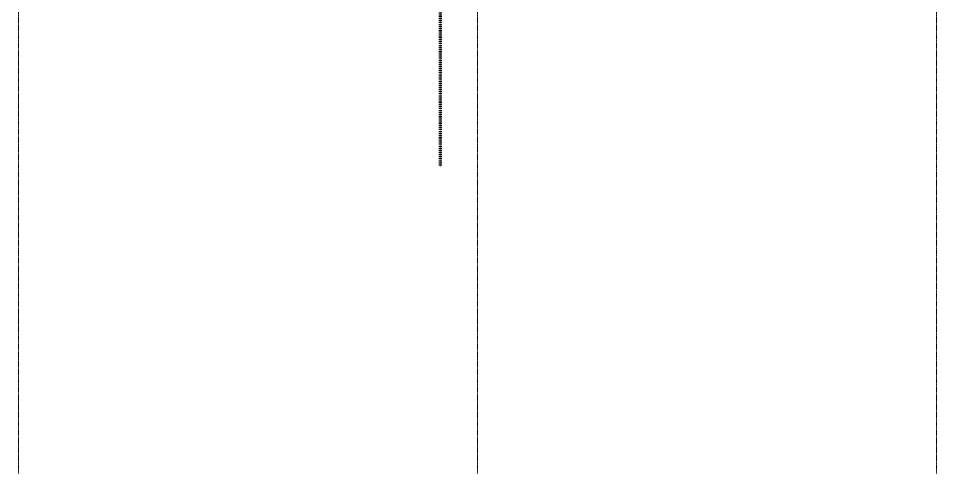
# Model space of a CAD drawing. Header units: inches. Extents: x 21035 to 27089, y -23277 to -20247.
# Drawn here: x 23954 to 24533, y -23227 to -22940 of the extents above; entities that cross this region are included whole.
import ezdxf

# ---------------------------------------------------------------- set-up
doc = ezdxf.new("R2010")
doc.units = ezdxf.units.IN
doc.header["$MEASUREMENT"] = 0
doc.linetypes.add('Dash', pattern=[0.25, 0.125, -0.125])
doc.linetypes.add('Grid Line 1_2_', pattern=[0.875, 0.5, -0.125, 0.125, -0.125])
doc.layers.add('A-ANNO-MATC', color=214, linetype='Dash', lineweight=140)
doc.layers.add('S-GRID', color=1, linetype='Continuous', lineweight=9)

msp = doc.modelspace()

# ---------------------------------------------------------------- linework, layer by layer
at = {"layer": 'A-ANNO-MATC', "color": 153}
msp.add_line((24220.4473, -20555.10083), (24220.4473, -23033.8711), dxfattribs=at)
at = {"layer": 'S-GRID', "linetype": 'Grid Line 1_2_'}
for p, q in [((23954.39023, -23227.3711), (23954.39023, -20361.60083)), ((23954.39023, -23227.3711), (23954.39023, -20361.60083)), ((24243.89023, -23227.3711), (24243.89023, -20361.60083)), ((24243.89023, -23227.3711), (24243.89023, -20361.60083)), ((24533.39023, -23227.3711), (24533.39023, -20361.60083)), ((24533.39023, -23227.3711), (24533.39023, -20361.60083))]:
    msp.add_line(p, q, dxfattribs=at)

doc.saveas('drawing.dxf')
